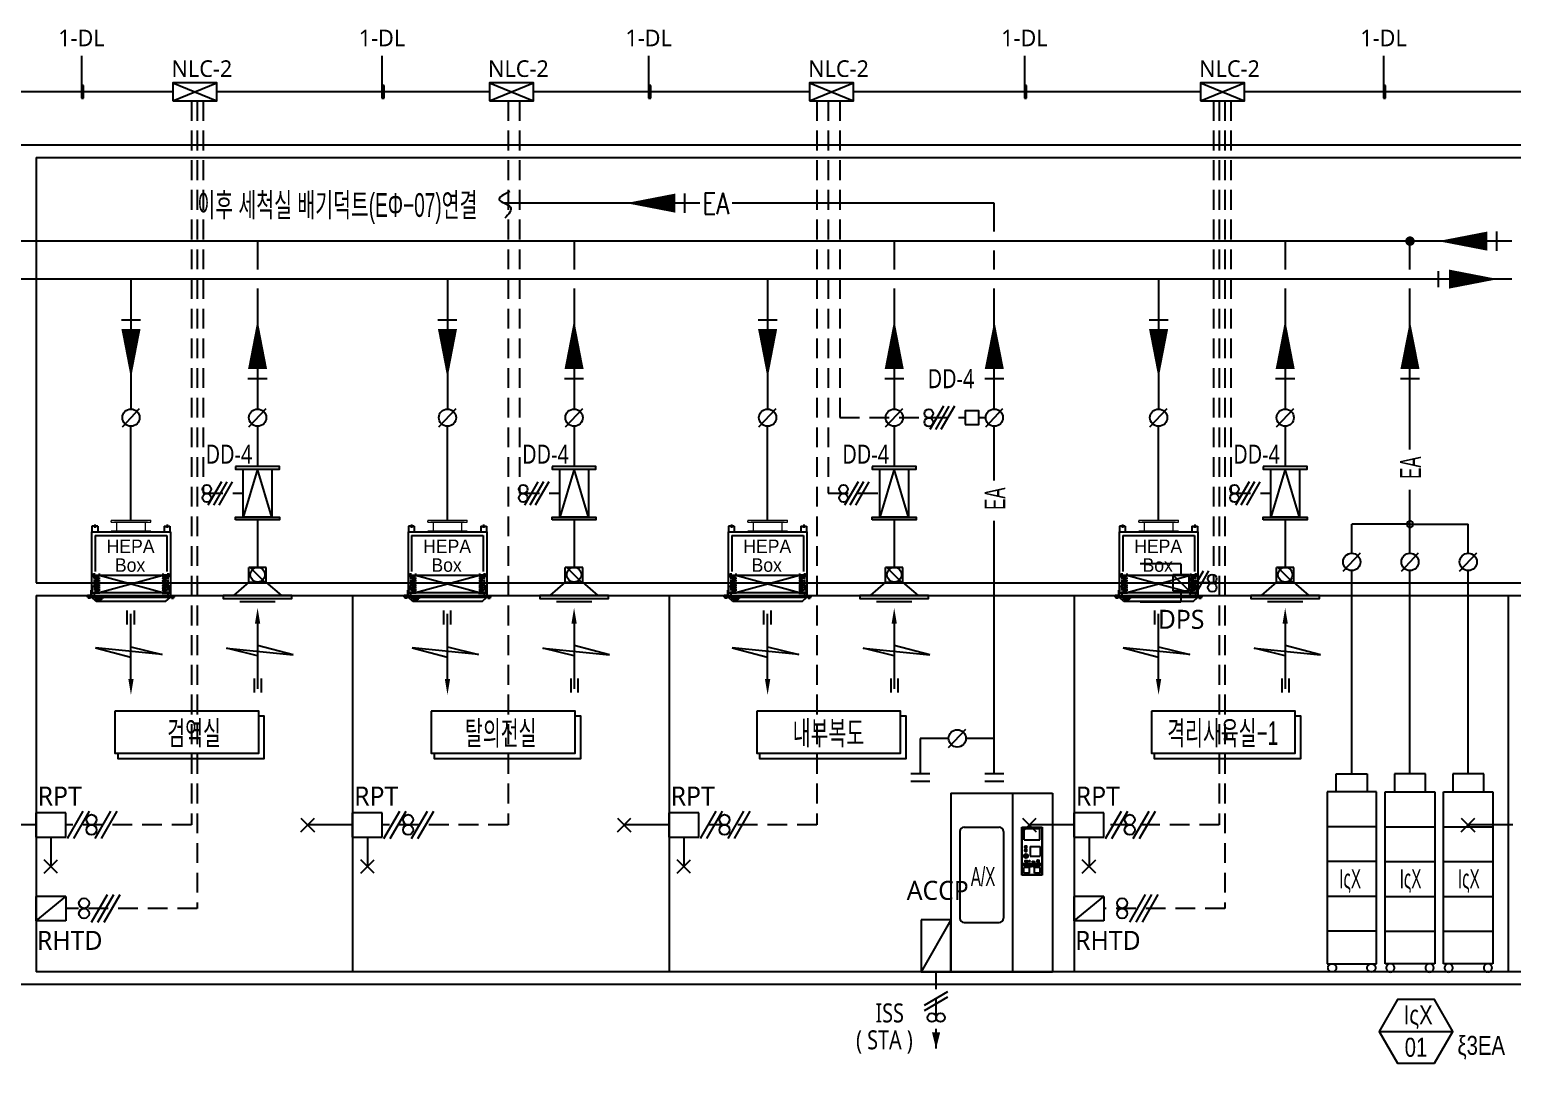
# Model space of a CAD drawing. Header units: millimetres. Extents: x -86 to 11742, y 5229 to 11464.
# Drawn here: x 8703.9 to 8891.3, y 5381.3 to 5511.9 of the extents above; entities that cross this region are included whole.
import ezdxf
from ezdxf.enums import TextEntityAlignment as Align

# ---------------------------------------------------------------- set-up
doc = ezdxf.new("R2010")
doc.units = ezdxf.units.MM
doc.header["$LTSCALE"] = 5
for name, pattern in [('$RECOVER_920808140118-19', [0]), ('CENTER', [2, 1.25, -0.25, 0.25, -0.25]), ('DASHED', [0.75, 0.5, -0.25]), ('HIDDEN', [0.375, 0.25, -0.125]), ('PHANTOM', [63.5, 31.75, -6.35, 6.35, -6.35, 6.35, -6.35])]:
    doc.linetypes.add(name, pattern=pattern)
doc.layers.get('0').update_dxf_attribs({"linetype": 'CONTINUOUS'})
for name, color, linetype in [('2', 2, 'CONTINUOUS'), ('7', 7, 'CONTINUOUS'), ('__CONNECTID__', 7, 'CONTINUOUS'), ('AUTO', 7, 'CONTINUOUS'), ('NARA', 8, 'CONTINUOUS'), ('장비배치', 2, 'CONTINUOUS')]:
    doc.layers.add(name, color=color, linetype=linetype)
doc.styles.add('GHS', font='ROMANS.shx', dxfattribs={"bigfont": 'GHS.shx'})
doc.styles.add('QQ', font='MALGUN.TTF.TTF')
doc.styles.add('SAMOO', font='Gulim.ttf')
doc.styles.get("Standard").update_dxf_attribs({"font": 'SYMBOL'})
doc.styles.add('TSTYLE8', font='txt', dxfattribs={"width": 0.95, "height": 5})
doc.styles.add('TSTYLE9', font='txt', dxfattribs={"width": 0.95, "height": 4})
pattern_1 = [(45, (-7996.556, -1174.573), (1e-15, 13.147562), [27.89019, -9.29673]), (135, (-7989.982, -1168), (1e-15, 13.147562), [27.89019, -9.29673])]

# ---------------------------------------------------------------- blocks, each defined once
blk = doc.blocks.new('ARW')
at = {"color": 1}
for p, q in [((-41, 663), (-41, 833)), ((0, 0), (0, 790)), ((44, 663), (44, 833)), ((0, 391), (-377, 298)), ((-377, 298), (429, 379)), ((429, 379), (0, 266))]:
    blk.add_line(p, q, dxfattribs=at)
blk.add_solid([(32, 2), (-32, 2), (0, -190)], dxfattribs=at)
blk = doc.blocks.new('A$C7EE361AC')
at = {"color": 5}
blk.add_line((12, 366), (253, 125), dxfattribs=at)
blk.add_circle((133, 246), 121, dxfattribs=at)
at = {"layer": '2'}
for p, q in [((-12, 125), (-12, 366)), ((277, 366), (-12, 366)), ((277, 125), (277, 366)), ((-12, 125), (-265, -99)), ((-12, 125), (277, 125)), ((530, -99), (277, 125)), ((424, -203), (-159, -203))]:
    blk.add_line(p, q, dxfattribs=at)
blk.add_lwpolyline([(697, -99), (-432, -99), (-432, -147), (697, -147)], close=True, dxfattribs=at)
blk = doc.blocks.new('HB-S1')
at = {"layer": '7', "ltscale": 5}
h = blk.add_hatch(dxfattribs=at)
h.set_pattern_fill('AR-HBONE', color=5, scale=0.091503, style=0)
h.set_pattern_definition(pattern_1)
h.paths.add_polyline_path([(-279, 25), (-252, 25), (-252, 163), (-279, 163)])
h = blk.add_hatch(dxfattribs=at)
h.set_pattern_fill('AR-HBONE', color=5, scale=0.091503, style=0)
h.set_pattern_definition(pattern_1)
h.paths.add_polyline_path([(279, 163), (252, 163), (252, 25), (279, 25)])
at = {"color": 2, "linetype": 'Continuous', "lineweight": 15}
for p, q in [((-156, 595), (156, 595)), ((-156, 595), (-156, 588)), ((-156, 581), (-156, 588)), ((156, 588), (156, 595)), ((156, 581), (156, 588)), ((-156, 581), (156, 581)), ((156, 510), (-156, 510)), ((-156, 510), (-156, 503)), ((156, 503), (-156, 503)), ((131, 581), (-131, 581)), ((-114, 581), (-114, 510)), ((0, 503), (156, 503)), ((114, 510), (114, 581)), ((156, 503), (156, 510))]:
    blk.add_line(p, q, dxfattribs=at)
at = {"color": 2, "ltscale": 5}
for p, q in [((-311, 503), (-311, 0)), ((-311, 503), (311, 503)), ((-311, 492), (-311, 0)), ((311, 503), (311, 0)), ((-311, 0), (-343, 0)), ((-343, -11), (-343, 0)), ((-311, 0), (311, 0)), ((311, 0), (343, 0)), ((343, -11), (343, 0)), ((-307, -11), (-343, -11)), ((-337, -11), (-337, -19)), ((-319, -19), (-337, -19)), ((-319, -11), (-319, -19)), ((-307, -11), (307, -11)), ((274, -46), (-274, -46)), ((307, -11), (343, -11)), ((319, -11), (319, -19)), ((319, -19), (337, -19)), ((337, -11), (337, -19))]:
    blk.add_line(p, q, dxfattribs=at)
at = {"ltscale": 5}
for p, q in [((-263, 549), (-308, 549)), ((-308, 549), (-308, 503)), ((-263, 549), (-263, 503)), ((263, 549), (308, 549)), ((263, 549), (263, 503)), ((308, 549), (308, 503))]:
    blk.add_line(p, q, dxfattribs=at)
at = {"color": 5, "linetype": '$RECOVER_920808140118-19', "ltscale": 5}
for p, q in [((-283, 475), (-283, 190)), ((-283, 475), (283, 475)), ((283, 475), (283, 190))]:
    blk.add_line(p, q, dxfattribs=at)
at = {"color": 5, "ltscale": 5}
for p, q in [((-306, 174), (-306, 163)), ((-306, 163), (-252, 163)), ((-298, 145), (-298, 163)), ((-284, 145), (-298, 145)), ((-284, 163), (-284, 145)), ((-252, 174), (-252, 163)), ((252, 174), (252, 163)), ((306, 163), (252, 163)), ((284, 163), (284, 145)), ((284, 145), (298, 145)), ((298, 145), (298, 163)), ((306, 174), (306, 163)), ((-306, 21), (-306, 74)), ((-306, 74), (-284, 74)), ((-246, 21), (-306, 21)), ((-284, 74), (-284, 102)), ((246, 21), (306, 21)), ((284, 74), (284, 102)), ((306, 74), (284, 74)), ((306, 21), (306, 74))]:
    blk.add_line(p, q, dxfattribs=at)
at = {"layer": '7', "color": 1, "linetype": 'CENTER', "ltscale": 5}
for p, q in [((-263, 546), (-308, 546)), ((-285, 563), (-285, 535)), ((263, 546), (308, 546)), ((285, 563), (285, 535)), ((-291, 177), (-291, 3)), ((291, 177), (291, 3)), ((-328, 5), (-328, -30)), ((328, 5), (328, -30))]:
    blk.add_line(p, q, dxfattribs=at)
at = {"layer": '7', "color": 5, "linetype": 'DASHED', "ltscale": 5}
for p, q in [((-279, 163), (-279, 25)), ((-252, 163), (-252, 25)), ((252, 163), (252, 25)), ((279, 163), (279, 25))]:
    blk.add_line(p, q, dxfattribs=at)
at = {"layer": '7', "color": 5, "linetype": 'Continuous', "ltscale": 0.3}
for p, q in [((-252, 163), (252, 163)), ((-252, 25), (252, 163)), ((-252, 163), (252, 25)), ((-279, 25), (279, 25))]:
    blk.add_line(p, q, dxfattribs=at)
at = {"layer": '7', "color": 1, "ltscale": 5}
blk.add_line((-316, 44), (-316, 3), dxfattribs=at)
at = {"layer": '7', "color": 2, "ltscale": 5}
for p, q in [((-274, -46), (-311, -11)), ((274, -46), (311, -11))]:
    blk.add_line(p, q, dxfattribs=at)
at = {"layer": '7', "color": 5, "linetype": 'CENTER'}
for centre in [(-283, -17), (-272, -17), (-272, -28), (-261, -17), (-261, -28), (-261, -39), (-249, -17), (-249, -28), (-249, -39), (-238, -17), (-238, -28), (-226, -17)]:
    blk.add_circle(centre, 4.77, dxfattribs=at)
at = {"layer": '7', "color": 1, "style": 'SAMOO'}
for s, p in [('HEPA', (-3, 390)), ('Box', (-7, 241))]:
    blk.add_text(s, height=106.2, dxfattribs=at).set_placement(p, align=Align.MIDDLE)
blk = doc.blocks.new('IVC')
at = {"layer": '장비배치', "color": 5, "linetype": 'HIDDEN', "ltscale": 100}
for p, q in [((2.57, 14.24), (-2.57, 14.24)), ((2.57, 10.62), (-2.57, 10.62)), ((2.57, 7), (-2.57, 7)), ((2.57, 3.38), (-2.57, 3.38))]:
    blk.add_line(p, q, dxfattribs=at)
at = {"layer": '장비배치', "color": 7, "linetype": 'HIDDEN', "ltscale": 200}
for points in [[(-1.62, 19.74), (1.62, 19.74), (1.62, 17.86), (-1.62, 17.86)], [(-2.57, 0), (2.57, 0), (2.57, 17.86), (-2.57, 17.86)]]:
    blk.add_lwpolyline(points, close=True, dxfattribs=at)
at = {"layer": '장비배치', "color": 5, "linetype": 'HIDDEN', "ltscale": 100}
for centre in [(-2.04, -0.43), (2.04, -0.43)]:
    blk.add_circle(centre, 0.43, dxfattribs=at)
blk = doc.blocks.new('AC-S')
at = {"layer": '장비배치', "linetype": 'Continuous'}
for p, q in [((-401, 1411), (401, 1411)), ((-401, 1411), (-401, 0)), ((85, 1411), (85, 0)), ((401, 1411), (401, 0)), ((-330, 1110), (-330, 425)), ((-296, 1144), (-20, 1144)), ((14, 1110), (14, 425)), ((-296, 391), (-20, 391)), ((-401, 0), (401, 0))]:
    blk.add_line(p, q, dxfattribs=at)
at = {"layer": '장비배치', "color": 5, "linetype": 'Continuous'}
for p, q in [((159, 1144), (320, 1144)), ((159, 765), (159, 1144)), ((160, 1143), (318, 1143)), ((160, 856), (160, 1143)), ((161, 1142), (318, 1142)), ((161, 857), (161, 1142)), ((177, 1133), (301, 1133)), ((177, 1044), (177, 1133)), ((301, 1044), (301, 1133)), ((318, 1143), (318, 856)), ((318, 1142), (318, 857)), ((320, 1144), (320, 765)), ((177, 1044), (301, 1044)), ((182, 982), (182, 992)), ((182, 955), (182, 965)), ((186, 995), (196, 995)), ((186, 978), (196, 978)), ((186, 968), (196, 968)), ((186, 951), (196, 951)), ((190, 985), (190, 989)), ((192, 985), (192, 989)), ((199, 982), (199, 992)), ((199, 955), (199, 965)), ((226, 991), (303, 991)), ((226, 991), (226, 914)), ((303, 991), (303, 914)), ((160, 856), (318, 856)), ((160, 766), (160, 842)), ((318, 842), (160, 842)), ((161, 857), (318, 857)), ((161, 767), (161, 841)), ((318, 841), (161, 841)), ((176, 781), (176, 826)), ((221, 826), (176, 826)), ((201, 873), (201, 873)), ((205, 878), (203, 873)), ((204, 878), (203, 873)), ((203, 873), (203, 873)), ((204, 879), (207, 879)), ((204, 878), (204, 879)), ((204, 878), (207, 878)), ((204, 878), (205, 878)), ((205, 872), (204, 873)), ((205, 878), (206, 878)), ((205, 872), (205, 878)), ((205, 872), (206, 872)), ((206, 878), (208, 873)), ((207, 878), (206, 878)), ((206, 872), (206, 878)), ((206, 872), (207, 873)), ((207, 878), (207, 879)), ((207, 876), (208, 873)), ((208, 873), (208, 873)), ((209, 873), (210, 873)), ((220, 878), (214, 874)), ((214, 873), (214, 873)), ((219, 876), (215, 873)), ((217, 874), (217, 874)), ((219, 875), (218, 875)), ((222, 873), (218, 873)), ((219, 876), (219, 876)), ((219, 876), (222, 875)), ((219, 876), (221, 875)), ((222, 875), (219, 875)), ((221, 875), (219, 875)), ((221, 873), (219, 873)), ((221, 878), (227, 875)), ((221, 781), (221, 826)), ((225, 837), (225, 830)), ((226, 914), (303, 914)), ((232, 837), (226, 837)), ((226, 836), (226, 832)), ((232, 830), (226, 830)), ((227, 875), (227, 873)), ((231, 836), (227, 836)), ((231, 831), (227, 831)), ((231, 836), (231, 832)), ((232, 837), (232, 830)), ((246, 873), (246, 872)), ((246, 867), (246, 866)), ((250, 870), (252, 870)), ((250, 869), (252, 869)), ((252, 873), (252, 872)), ((252, 870), (252, 869)), ((252, 867), (252, 866)), ((257, 869), (257, 868)), ((257, 868), (257, 868)), ((257, 868), (257, 866)), ((257, 866), (258, 866)), ((258, 870), (258, 866)), ((258, 870), (258, 870)), ((303, 826), (258, 826)), ((258, 781), (258, 826)), ((259, 869), (259, 869)), ((259, 866), (260, 868)), ((260, 868), (259, 866)), ((259, 866), (259, 866)), ((259, 866), (260, 866)), ((259, 866), (260, 866)), ((260, 866), (260, 866)), ((262, 869), (261, 869)), ((261, 867), (262, 867)), ((262, 868), (262, 868)), ((279, 869), (279, 880)), ((287, 878), (281, 874)), ((281, 873), (281, 873)), ((287, 876), (282, 873)), ((283, 883), (293, 883)), ((283, 866), (293, 866)), ((285, 873), (285, 873)), ((287, 874), (286, 874)), ((290, 873), (286, 873)), ((287, 876), (287, 876)), ((287, 876), (289, 874)), ((287, 875), (288, 875)), ((288, 875), (287, 875)), ((289, 874), (287, 874)), ((288, 872), (287, 872)), ((289, 878), (294, 875)), ((294, 875), (294, 873)), ((296, 869), (296, 880)), ((303, 781), (303, 826)), ((318, 842), (318, 766)), ((318, 841), (318, 767)), ((320, 765), (159, 765)), ((318, 766), (160, 766)), ((318, 767), (161, 767)), ((221, 781), (176, 781)), ((303, 781), (258, 781)), ((303, 781), (258, 781))]:
    blk.add_line(p, q, dxfattribs=at)
for points in [[(254, 868), (254, 868), (254, 867), (254, 867), (255, 867), (255, 867), (255, 867), (255, 867), (255, 866), (255, 866), (255, 866), (255, 866), (255, 866), (255, 866), (255, 866), (255, 866), (255, 866), (255, 866), (255, 866), (255, 866), (255, 866), (255, 866), (255, 866), (255, 866), (255, 866), (255, 866), (255, 866), (255, 866), (255, 866), (255, 866), (256, 866), (256, 866), (256, 866), (256, 866), (256, 866), (256, 867), (256, 867), (256, 867), (256, 867), (256, 867), (256, 867), (256, 868), (256, 868), (256, 868), (256, 868), (256, 869), (256, 869), (256, 869), (256, 869), (256, 869), (256, 869), (256, 869), (256, 869), (256, 869), (255, 869), (255, 869), (255, 870), (255, 870), (255, 870), (255, 870), (255, 870), (255, 870), (255, 870), (255, 870), (255, 870), (255, 870), (255, 870), (255, 870), (255, 870), (255, 869), (255, 869), (255, 869), (255, 869), (255, 869), (255, 869), (255, 869), (255, 869), (255, 869), (255, 869), (254, 869), (254, 868), (254, 868), (254, 868), (254, 868)], [(255, 868), (255, 868), (255, 867), (255, 867), (255, 867), (255, 867), (255, 867), (255, 867), (255, 867), (255, 867), (255, 867), (255, 867), (255, 866), (255, 866), (255, 866), (255, 866), (255, 866), (255, 866), (255, 866), (255, 866), (255, 866), (255, 866), (255, 866), (255, 866), (255, 866), (255, 866), (255, 866), (255, 866), (255, 866), (255, 867), (255, 867), (255, 867), (256, 867), (256, 867), (256, 867), (256, 867), (256, 867), (256, 867), (256, 867), (256, 868), (256, 868), (256, 868), (256, 868), (256, 868), (256, 869), (256, 869), (256, 869), (256, 869), (256, 869), (255, 869), (255, 869), (255, 869), (255, 869), (255, 869), (255, 869), (255, 869), (255, 869), (255, 869), (255, 869), (255, 869), (255, 869), (255, 869), (255, 869), (255, 869), (255, 869), (255, 869), (255, 869), (255, 869), (255, 869), (255, 869), (255, 869), (255, 869), (255, 869), (255, 869), (255, 869), (255, 869), (255, 869), (255, 868), (255, 868), (255, 868), (255, 868)]]:
    blk.add_lwpolyline(points, dxfattribs=at)
for centre, radius in [((191, 987), 5.44), ((191, 987), 4.23), ((191, 916), 16.8), ((191, 916), 10.8), ((191, 916), 7.73), ((191, 875), 6.05), ((227, 835), 0.168), ((227, 835), 0.168), ((227, 834), 0.168), ((227, 833), 0.168), ((227, 832), 0.168), ((227, 832), 0.168), ((227, 835), 0.168), ((227, 835), 0.168), ((227, 835), 0.168), ((228, 835), 0.168), ((227, 833), 0.168), ((228, 833), 0.168), ((227, 834), 0.168), ((227, 834), 0.168), ((228, 834), 0.168), ((227, 833), 0.168), ((228, 833), 0.168), ((227, 833), 0.168), ((227, 832), 0.168), ((227, 832), 0.168), ((228, 832), 0.168), ((227, 832), 0.168), ((228, 835), 0.168), ((229, 835), 0.168), ((228, 835), 0.168), ((229, 835), 0.168), ((228, 835), 0.168), ((228, 833), 0.168), ((228, 834), 0.168), ((229, 834), 0.168), ((228, 834), 0.168), ((228, 833), 0.168), ((228, 833), 0.168), ((229, 833), 0.168), ((228, 832), 0.168), ((229, 832), 0.168), ((228, 832), 0.168), ((228, 832), 0.168), ((229, 832), 0.168), ((229, 835), 0.168), ((229, 835), 0.168), ((229, 835), 0.168), ((230, 835), 0.168), ((229, 833), 0.168), ((230, 833), 0.168), ((229, 834), 0.168), ((229, 834), 0.168), ((230, 834), 0.168), ((229, 833), 0.168), ((230, 833), 0.168), ((229, 833), 0.168), ((229, 832), 0.168), ((229, 832), 0.168), ((230, 832), 0.168), ((229, 832), 0.168), ((230, 835), 0.168), ((231, 835), 0.168), ((230, 835), 0.168), ((231, 835), 0.168), ((230, 835), 0.168), ((230, 833), 0.168), ((230, 834), 0.168), ((231, 834), 0.168), ((230, 834), 0.168), ((230, 833), 0.168), ((230, 833), 0.168), ((231, 833), 0.168), ((230, 832), 0.168), ((231, 832), 0.168), ((230, 832), 0.168), ((230, 832), 0.168), ((231, 832), 0.168), ((250, 834), 3.32), ((247, 835), 0.168), ((247, 834), 0.168), ((247, 833), 0.168), ((248, 836), 0.168), ((248, 834), 0.168), ((248, 835), 0.168), ((248, 835), 0.168), ((248, 834), 0.168), ((248, 834), 0.168), ((248, 833), 0.168), ((248, 833), 0.168), ((250, 836), 0.168), ((250, 836), 0.168), ((249, 836), 0.168), ((249, 834), 0.168), ((250, 835), 0.168), ((249, 835), 0.168), ((249, 834), 0.168), ((250, 834), 0.168), ((249, 833), 0.168), ((250, 833), 0.168), ((250, 836), 0.168), ((250, 834), 0.168), ((250, 835), 0.168), ((250, 834), 0.168), ((250, 833), 0.168), ((251, 836), 0.168), ((251, 836), 0.168), ((252, 836), 0.168), ((252, 834), 0.168), ((251, 835), 0.168), ((252, 835), 0.168), ((252, 834), 0.168), ((251, 834), 0.168), ((252, 833), 0.168), ((251, 833), 0.168), ((252, 836), 0.168), ((252, 835), 0.168), ((252, 834), 0.168), ((252, 833), 0.168), ((253, 834), 0.168), ((253, 833), 0.168)]:
    blk.add_circle(centre, radius, dxfattribs=at)
at = {"layer": '장비배치', "linetype": 'Continuous'}
for centre, start, end in [((-296, 1110), 90, 180), ((-20, 1110), 0, 90), ((-296, 425), 180, 270), ((-20, 425), 270, 0)]:
    blk.add_arc(centre, 33.6, start, end, dxfattribs=at)
at = {"layer": '장비배치', "color": 5, "linetype": 'Continuous'}
for centre, radius, start, end in [((186, 992), 3.36, 90, 179.9999), ((186, 982), 3.36, 179.9999, 269.9999), ((186, 965), 3.36, 90, 179.9999), ((186, 955), 3.36, 179.9999, 269.9999), ((191, 989), 0.806, 90, 179.9999), ((191, 985), 0.806, 179.9999, 269.9999), ((191, 989), 0.806, 360, 90), ((191, 985), 0.806, 269.9999, 360), ((196, 992), 3.36, 359.9999, 90), ((196, 982), 3.36, 269.9999, 359.9999), ((196, 965), 3.36, 359.9999, 90), ((196, 955), 3.36, 269.9999, 359.9999), ((203, 874), 1.73, 191.1569, 317.4524), ((203, 874), 2.47, 193.4222, 311.5932), ((208, 874), 2.47, 228.4066, 346.5777), ((208, 874), 1.73, 222.5475, 348.843), ((214, 874), 0.806, 122.7352, 212.7351), ((214, 874), 0.806, 212.7351, 302.7352), ((218, 874), 0.806, 89.9999, 179.9999), ((218, 874), 0.806, 179.9999, 269.9999), ((227, 874), 7.58, 166.0694, 172.667), ((227, 874), 7.58, 189.4836, 193.6855), ((220, 873), 0.84, 201.6231, 2.7222), ((221, 877), 1.34, 59.7435, 122.7352), ((227, 874), 5.82, 192.4058, 194.3836), ((224, 876), 3.88, 235.7945, 304.2054), ((226, 837), 0.336, 90, 180), ((226, 830), 0.336, 180, 270), ((227, 836), 0.336, 90, 180), ((227, 832), 0.336, 180, 270), ((231, 836), 0.336, 360, 90), ((231, 832), 0.336, 270, 360), ((232, 837), 0.336, 360, 90), ((232, 830), 0.336, 270, 360), ((246, 870), 3.43, 90, 269.9999), ((246, 870), 2.4, 90, 269.9999), ((247, 833), 0.634, 294.0667, 360), ((248, 833), 0.634, 180, 360), ((249, 833), 0.634, 180, 360), ((252, 870), 3.43, 90, 269.9999), ((252, 870), 2.4, 90, 167.6263), ((252, 870), 2.4, 192.3736, 269.9999), ((250, 833), 0.634, 180, 360), ((252, 833), 0.634, 180, 360), ((253, 833), 0.634, 180, 268.9341), ((256, 870), 0.714, 179.9999, 181.9347), ((257, 870), 0.857, 269.9999, 359.9999), ((260, 869), 0.857, 327.2208, 179.9999), ((260, 869), 0.571, 327.2209, 179.9999), ((259, 866), 0.143, 0, 147.2209), ((262, 869), 0.941, 304.7719, 179.9999), ((262, 867), 0.941, 179.9999, 55.228), ((262, 869), 0.605, 269.9999, 179.9999), ((262, 867), 0.605, 179.9999, 90), ((283, 880), 3.36, 90, 179.9999), ((283, 869), 3.36, 179.9999, 269.9999), ((282, 873), 0.806, 122.7352, 212.7351), ((282, 873), 0.806, 212.7351, 302.7352), ((286, 873), 0.806, 89.9999, 179.9999), ((286, 873), 0.806, 179.9999, 269.9999), ((288, 877), 1.34, 59.7435, 122.7352), ((294, 874), 7.58, 166.0694, 172.667), ((294, 874), 7.58, 189.4836, 193.6855), ((287, 872), 0.84, 201.6231, 2.7222), ((294, 874), 5.82, 192.4058, 194.3836), ((292, 876), 3.88, 235.7945, 304.2054), ((293, 880), 3.36, 359.9999, 90), ((293, 869), 3.36, 269.9999, 359.9999)]:
    blk.add_arc(centre, radius, start, end, dxfattribs=at)
at = {"layer": '장비배치', "color": 5, "linetype": 'Continuous', "width": 0.95}
for s, height, style, p in [('ON/OFF', 3.36, 'TSTYLE8', (182, 973)), ('CYCLE', 2.69, 'TSTYLE9', (184, 961)), ('STOP', 3.36, 'TSTYLE8', (184, 956))]:
    blk.add_text(s, height=height, rotation=360, dxfattribs=dict(at, style=style)).set_placement(p)

msp = doc.modelspace()

# ---------------------------------------------------------------- linework, layer by layer
at = {"layer": 'AUTO', "color": 2}
for p, q in [((8710.49, 5508.53), (8710.49, 5503.21)), ((8748.47, 5508.53), (8748.47, 5503.21)), ((8782.17, 5508.53), (8782.17, 5503.21)), ((8829.66, 5508.53), (8829.66, 5503.21)), ((8875.05, 5508.53), (8875.05, 5503.21)), ((8722.06, 5504), (8694.61, 5504)), ((8710.75, 5504.78), (8710.49, 5504.78)), ((8710.75, 5503.21), (8710.75, 5504.78)), ((8762.06, 5504), (8727.61, 5504)), ((8748.74, 5504.78), (8748.47, 5504.78)), ((8748.74, 5503.21), (8748.74, 5504.78)), ((8802.52, 5504), (8767.61, 5504)), ((8782.43, 5504.78), (8782.17, 5504.78)), ((8782.43, 5503.21), (8782.43, 5504.78)), ((8851.93, 5504), (8808.07, 5504)), ((8829.92, 5504.78), (8829.66, 5504.78)), ((8829.92, 5503.21), (8829.92, 5504.78)), ((8908.71, 5504), (8857.48, 5504)), ((8875.31, 5504.78), (8875.05, 5504.78)), ((8875.31, 5503.21), (8875.31, 5504.78)), ((8710.49, 5503.21), (8710.75, 5503.21)), ((8748.47, 5503.21), (8748.74, 5503.21)), ((8782.17, 5503.21), (8782.43, 5503.21)), ((8829.66, 5503.21), (8829.92, 5503.21)), ((8875.05, 5503.21), (8875.31, 5503.21)), ((8704.75, 5399.27), (8708.51, 5402.36)), ((8835.95, 5399.27), (8839.71, 5402.36)), ((8820.38, 5399.4), (8816.62, 5392.81))]:
    msp.add_line(p, q, dxfattribs=at)
at = {"layer": 'AUTO'}
for p, q in [((8722.06, 5505.14), (8727.61, 5502.85)), ((8722.06, 5502.85), (8727.61, 5505.14)), ((8722.06, 5505.14), (8727.61, 5502.85)), ((8722.06, 5502.85), (8727.61, 5505.14)), ((8762.06, 5505.14), (8767.61, 5502.85)), ((8762.06, 5502.85), (8767.61, 5505.14)), ((8762.06, 5505.14), (8767.61, 5502.85)), ((8762.06, 5502.85), (8767.61, 5505.14)), ((8802.52, 5505.14), (8808.07, 5502.85)), ((8802.52, 5502.85), (8808.07, 5505.14)), ((8802.52, 5505.14), (8808.07, 5502.85)), ((8802.52, 5502.85), (8808.07, 5505.14)), ((8851.93, 5505.14), (8857.48, 5502.85)), ((8851.93, 5502.85), (8857.48, 5505.14)), ((8851.93, 5505.14), (8857.48, 5502.85)), ((8851.93, 5502.85), (8857.48, 5505.14)), ((8819.43, 5464.3), (8817.72, 5461.33)), ((8820.12, 5464.3), (8818.41, 5461.33)), ((8820.81, 5464.3), (8819.09, 5461.33)), ((8728.19, 5454.75), (8726.47, 5451.78)), ((8728.87, 5454.75), (8727.16, 5451.78)), ((8729.56, 5454.75), (8727.84, 5451.78)), ((8768.19, 5454.75), (8766.47, 5451.78)), ((8768.87, 5454.75), (8767.16, 5451.78)), ((8769.56, 5454.75), (8767.84, 5451.78)), ((8808.65, 5454.75), (8806.94, 5451.78)), ((8809.34, 5454.75), (8807.62, 5451.78)), ((8810.02, 5454.75), (8808.31, 5451.78)), ((8858.06, 5454.75), (8856.34, 5451.78)), ((8858.74, 5454.75), (8857.03, 5451.78)), ((8859.43, 5454.75), (8857.72, 5451.78)), ((8849.44, 5444.36), (8844.3, 5444.36)), ((8849.44, 5444.36), (8849.44, 5442.99)), ((8850.59, 5440.51), (8852.31, 5443.48)), ((8851.28, 5440.51), (8852.99, 5443.48)), ((8849.44, 5440.94), (8849.44, 5439.56)), ((8844.3, 5439.56), (8849.44, 5439.56)), ((8708.72, 5409.68), (8710.72, 5413.14)), ((8709.52, 5409.68), (8711.52, 5413.14)), ((8712.21, 5409.68), (8714.21, 5413.14)), ((8713.01, 5409.68), (8715.01, 5413.14)), ((8738.23, 5412.22), (8739.93, 5410.53)), ((8738.23, 5410.53), (8739.93, 5412.22)), ((8748.72, 5409.68), (8750.72, 5413.14)), ((8749.52, 5409.68), (8751.52, 5413.14)), ((8752.21, 5409.68), (8754.21, 5413.14)), ((8753.01, 5409.68), (8755.01, 5413.14)), ((8778.23, 5412.22), (8779.93, 5410.53)), ((8778.23, 5410.53), (8779.93, 5412.22)), ((8788.72, 5409.68), (8790.72, 5413.14)), ((8789.52, 5409.68), (8791.52, 5413.14)), ((8792.21, 5409.68), (8794.21, 5413.14)), ((8793.01, 5409.68), (8795.01, 5413.14)), ((8829.43, 5412.22), (8831.13, 5410.53)), ((8829.43, 5410.53), (8831.13, 5412.22)), ((8839.92, 5409.68), (8841.92, 5413.14)), ((8840.72, 5409.68), (8842.72, 5413.14)), ((8843.41, 5409.68), (8845.41, 5413.14)), ((8844.21, 5409.68), (8846.21, 5413.14)), ((8884.88, 5412.22), (8886.57, 5410.53)), ((8884.88, 5410.53), (8886.57, 5412.22)), ((8704.75, 5411.38), (8699.08, 5411.38)), ((8706.63, 5409.83), (8706.63, 5406.14)), ((8744.75, 5411.38), (8739.08, 5411.38)), ((8746.63, 5409.83), (8746.63, 5406.14)), ((8784.75, 5411.38), (8779.08, 5411.38)), ((8786.63, 5409.83), (8786.63, 5406.14)), ((8835.95, 5411.38), (8830.28, 5411.38)), ((8837.83, 5409.83), (8837.83, 5406.14)), ((8891.39, 5411.38), (8885.73, 5411.38)), ((8705.78, 5405.29), (8707.47, 5406.99)), ((8707.47, 5405.29), (8705.78, 5406.99)), ((8745.78, 5405.29), (8747.47, 5406.99)), ((8747.47, 5405.29), (8745.78, 5406.99)), ((8785.78, 5405.29), (8787.47, 5406.99)), ((8787.47, 5405.29), (8785.78, 5406.99)), ((8836.98, 5405.29), (8838.67, 5406.99)), ((8838.67, 5405.29), (8836.98, 5406.99)), ((8711.77, 5399.12), (8713.77, 5402.58)), ((8712.57, 5399.12), (8714.57, 5402.58)), ((8713.37, 5399.12), (8715.37, 5402.58)), ((8842.97, 5399.12), (8844.97, 5402.58)), ((8843.77, 5399.12), (8845.77, 5402.58)), ((8844.57, 5399.12), (8846.57, 5402.58)), ((8819.96, 5390.3), (8816.99, 5388.59)), ((8819.96, 5389.62), (8816.99, 5387.9))]:
    msp.add_line(p, q, dxfattribs=at)
at = {"layer": 'AUTO', "color": 4, "linetype": 'DASHED'}
for p, q in [((8724.41, 5502.85), (8724.41, 5411.38)), ((8725.13, 5502.85), (8725.13, 5400.82)), ((8725.86, 5502.85), (8725.86, 5453.29)), ((8764.41, 5502.85), (8764.41, 5411.38)), ((8765.86, 5502.85), (8765.86, 5453.29)), ((8803.43, 5502.85), (8803.43, 5411.38)), ((8804.87, 5502.85), (8804.87, 5453.29)), ((8806.32, 5502.85), (8806.32, 5462.84)), ((8853.56, 5502.85), (8853.56, 5441.96)), ((8854.28, 5502.85), (8854.28, 5411.38)), ((8855.01, 5502.85), (8855.01, 5400.82)), ((8855.73, 5502.85), (8855.73, 5453.29)), ((8806.32, 5462.84), (8822.18, 5462.84)), ((8725.86, 5453.29), (8730.94, 5453.29)), ((8765.86, 5453.29), (8770.94, 5453.29)), ((8804.87, 5453.29), (8811.4, 5453.29)), ((8855.73, 5453.29), (8860.81, 5453.29)), ((8853.56, 5441.96), (8850.47, 5441.96)), ((8724.41, 5411.38), (8708.51, 5411.38)), ((8764.41, 5411.38), (8748.51, 5411.38)), ((8803.43, 5411.38), (8788.51, 5411.38)), ((8854.28, 5411.38), (8839.71, 5411.38)), ((8725.13, 5400.82), (8708.51, 5400.82)), ((8855.01, 5400.82), (8839.71, 5400.82)), ((8818.5, 5383.13), (8818.5, 5392.81))]:
    msp.add_line(p, q, dxfattribs=at)
at = {"layer": 'AUTO', "color": 3}
for p, q in [((8848.41, 5442.99), (8850.47, 5440.94)), ((8848.41, 5442.99), (8848.41, 5440.94)), ((8850.47, 5442.99), (8848.41, 5442.99)), ((8850.47, 5440.94), (8850.47, 5442.99)), ((8848.41, 5440.94), (8850.47, 5440.94)), ((8708.51, 5412.92), (8704.75, 5412.92)), ((8704.75, 5409.83), (8704.75, 5412.92)), ((8708.51, 5409.83), (8708.51, 5412.92)), ((8748.51, 5412.92), (8744.75, 5412.92)), ((8744.75, 5409.83), (8744.75, 5412.92)), ((8748.51, 5409.83), (8748.51, 5412.92)), ((8788.51, 5412.92), (8784.75, 5412.92)), ((8784.75, 5409.83), (8784.75, 5412.92)), ((8788.51, 5409.83), (8788.51, 5412.92)), ((8839.71, 5412.92), (8835.95, 5412.92)), ((8835.95, 5409.83), (8835.95, 5412.92)), ((8839.71, 5409.83), (8839.71, 5412.92)), ((8704.75, 5409.83), (8708.51, 5409.83)), ((8744.75, 5409.83), (8748.51, 5409.83)), ((8784.75, 5409.83), (8788.51, 5409.83)), ((8835.95, 5409.83), (8839.71, 5409.83)), ((8704.75, 5399.27), (8704.75, 5402.36)), ((8708.51, 5402.36), (8704.75, 5402.36)), ((8708.51, 5402.36), (8708.51, 5399.27)), ((8835.95, 5399.27), (8835.95, 5402.36)), ((8839.71, 5402.36), (8835.95, 5402.36)), ((8839.71, 5402.36), (8839.71, 5399.27)), ((8708.51, 5399.27), (8704.75, 5399.27)), ((8820.38, 5399.4), (8816.62, 5399.4)), ((8816.62, 5399.4), (8816.62, 5392.81)), ((8820.38, 5392.81), (8820.38, 5399.4)), ((8839.71, 5399.27), (8835.95, 5399.27)), ((8816.62, 5392.81), (8820.38, 5392.81))]:
    msp.add_line(p, q, dxfattribs=at)
at = {"layer": 'AUTO'}
for points in [[(8722.06, 5502.85), (8727.61, 5502.85), (8727.61, 5505.14), (8722.06, 5505.14)], [(8722.06, 5502.85), (8727.61, 5502.85), (8727.61, 5505.14), (8722.06, 5505.14)], [(8762.06, 5502.85), (8767.61, 5502.85), (8767.61, 5505.14), (8762.06, 5505.14)], [(8762.06, 5502.85), (8767.61, 5502.85), (8767.61, 5505.14), (8762.06, 5505.14)], [(8802.52, 5502.85), (8808.07, 5502.85), (8808.07, 5505.14), (8802.52, 5505.14)], [(8802.52, 5502.85), (8808.07, 5502.85), (8808.07, 5505.14), (8802.52, 5505.14)], [(8851.93, 5502.85), (8857.48, 5502.85), (8857.48, 5505.14), (8851.93, 5505.14)], [(8851.93, 5502.85), (8857.48, 5502.85), (8857.48, 5505.14), (8851.93, 5505.14)]]:
    msp.add_lwpolyline(points, close=True, dxfattribs=at)
msp.add_lwpolyline([(8818.5, 5383.13, 0, 1.03, 0), (8818.5, 5385.18, 1.03, 1.03, 0)], format="xyseb", dxfattribs=at)
for centre, radius in [((8817.57, 5463.36), 0.549), ((8817.57, 5462.26), 0.549), ((8726.33, 5453.81), 0.549), ((8726.33, 5452.72), 0.549), ((8766.33, 5453.81), 0.549), ((8766.33, 5452.72), 0.549), ((8806.79, 5453.81), 0.549), ((8806.79, 5452.72), 0.549), ((8856.2, 5453.81), 0.549), ((8856.2, 5452.72), 0.549), ((8853.41, 5442.49), 0.549), ((8853.41, 5441.39), 0.549), ((8711.77, 5412.05), 0.64), ((8751.77, 5412.05), 0.64), ((8791.77, 5412.05), 0.64), ((8842.97, 5412.05), 0.64), ((8711.77, 5410.77), 0.64), ((8751.77, 5410.77), 0.64), ((8791.77, 5410.77), 0.64), ((8842.97, 5410.77), 0.64), ((8710.82, 5401.49), 0.64), ((8710.82, 5400.21), 0.64), ((8842.02, 5401.49), 0.64), ((8842.02, 5400.21), 0.64), ((8817.98, 5387.04), 0.549), ((8819.07, 5387.04), 0.549)]:
    msp.add_circle(centre, radius, dxfattribs=at)
at = {"layer": 'NARA', "color": 8}
for p, q in [((8528, 5497.29), (9009.21, 5497.29)), ((8704.75, 5495.69), (8704.75, 5441.95)), ((8704.75, 5495.69), (9007.61, 5495.69)), ((8786.72, 5491.15), (8786.72, 5488.73)), ((8891.26, 5485.14), (8665.89, 5485.14)), ((8732.75, 5485.14), (8732.75, 5481.54)), ((8772.75, 5485.14), (8772.75, 5481.54)), ((8813.21, 5485.14), (8813.21, 5481.54)), ((8862.62, 5485.14), (8862.62, 5481.54)), ((8889.33, 5486.35), (8889.33, 5483.93)), ((8882.01, 5479.33), (8882.01, 5481.35)), ((8891.26, 5480.34), (8697.87, 5480.34)), ((8716.75, 5480.34), (8716.75, 5463.93)), ((8732.75, 5479.14), (8732.75, 5463.93)), ((8756.75, 5480.34), (8756.75, 5463.93)), ((8772.75, 5479.14), (8772.75, 5463.93)), ((8797.21, 5480.34), (8797.21, 5463.93)), ((8813.21, 5479.14), (8813.21, 5463.93)), ((8846.62, 5480.34), (8846.62, 5463.93)), ((8862.62, 5479.14), (8862.62, 5463.93)), ((8715.54, 5475.2), (8717.95, 5475.2)), ((8755.54, 5475.2), (8757.95, 5475.2)), ((8796.01, 5475.2), (8798.42, 5475.2)), ((8845.41, 5475.2), (8847.82, 5475.2)), ((8731.54, 5467.8), (8733.95, 5467.8)), ((8771.54, 5467.8), (8773.95, 5467.8)), ((8812.01, 5467.8), (8814.42, 5467.8)), ((8824.66, 5467.8), (8827.07, 5467.8)), ((8861.41, 5467.8), (8863.82, 5467.8)), ((8877.19, 5467.8), (8879.6, 5467.8)), ((8823.91, 5462.84), (8824.78, 5462.84)), ((8716.75, 5449.86), (8716.75, 5461.75)), ((8732.75, 5461.75), (8732.75, 5456.67)), ((8732.75, 5461.75), (8732.75, 5456.67)), ((8756.75, 5449.86), (8756.75, 5461.75)), ((8772.75, 5461.75), (8772.75, 5456.67)), ((8772.75, 5461.75), (8772.75, 5456.67)), ((8797.21, 5449.86), (8797.21, 5461.75)), ((8813.21, 5461.75), (8813.21, 5456.67)), ((8813.21, 5461.75), (8813.21, 5456.67)), ((8846.62, 5449.86), (8846.62, 5461.75)), ((8862.62, 5461.75), (8862.62, 5456.67)), ((8862.62, 5461.75), (8862.62, 5456.67)), ((8732.75, 5456.31), (8730.94, 5450.28)), ((8734.56, 5450.28), (8732.75, 5456.31)), ((8772.75, 5456.31), (8770.94, 5450.28)), ((8774.56, 5450.28), (8772.75, 5456.31)), ((8813.21, 5456.31), (8811.4, 5450.28)), ((8815.02, 5450.28), (8813.21, 5456.31)), ((8862.62, 5456.31), (8860.81, 5450.28)), ((8864.43, 5450.28), (8862.62, 5456.31)), ((8732.75, 5449.91), (8732.75, 5443.93)), ((8732.75, 5449.91), (8732.75, 5443.93)), ((8772.75, 5449.91), (8772.75, 5443.93)), ((8772.75, 5449.91), (8772.75, 5443.93)), ((8813.21, 5449.91), (8813.21, 5443.93)), ((8813.21, 5449.91), (8813.21, 5443.93)), ((8862.62, 5449.91), (8862.62, 5443.93)), ((8862.62, 5449.91), (8862.62, 5443.93)), ((8704.75, 5441.95), (9007.61, 5441.95)), ((8704.75, 5440.35), (9007.61, 5440.35)), ((8704.75, 5440.35), (8704.75, 5392.81)), ((8744.75, 5440.35), (8744.75, 5392.81)), ((8784.75, 5440.35), (8784.75, 5392.81)), ((8835.95, 5440.35), (8835.95, 5392.81)), ((8890.8, 5440.35), (8890.8, 5392.81)), ((8890.8, 5440.35), (8890.8, 5392.81)), ((9009.21, 5391.21), (8528, 5391.21)), ((9007.61, 5392.81), (8704.75, 5392.81)), ((8874.49, 5385.31), (8883.82, 5385.31))]:
    msp.add_line(p, q, dxfattribs=at)
at = {"layer": 'NARA', "color": 8, "linetype": 'PHANTOM', "ltscale": 15}
for p, q in [((8788.64, 5489.94), (8763.92, 5489.94)), ((8825.86, 5489.94), (8792.73, 5489.94)), ((8825.86, 5486.34), (8825.86, 5489.94)), ((8878.39, 5458.82), (8878.39, 5479.14)), ((8825.86, 5417.88), (8825.86, 5449.79)), ((8871.03, 5417.84), (8871.03, 5443.52)), ((8878.39, 5417.84), (8878.39, 5443.52)), ((8885.76, 5417.84), (8885.76, 5443.52))]:
    msp.add_line(p, q, dxfattribs=at)
at = {"layer": 'NARA', "color": 8, "linetype": 'PHANTOM', "ltscale": 0.1}
for p, q in [((8878.39, 5481.54), (8878.39, 5485.14)), ((8824.66, 5417.88), (8827.06, 5417.88)), ((8824.66, 5416.92), (8827.06, 5416.92))]:
    msp.add_line(p, q, dxfattribs=at)
at = {"layer": 'NARA', "color": 8, "linetype": 'PHANTOM', "ltscale": 10}
for p, q in [((8825.86, 5481.54), (8825.86, 5483.94)), ((8825.86, 5463.93), (8825.86, 5479.14)), ((8825.86, 5454.89), (8825.86, 5461.75))]:
    msp.add_line(p, q, dxfattribs=at)
at = {"layer": 'NARA', "color": 8, "linetype": 'Continuous'}
for p, q in [((8715.66, 5461.67), (8717.84, 5464.01)), ((8731.66, 5461.67), (8733.84, 5464.01)), ((8755.66, 5461.67), (8757.84, 5464.01)), ((8771.66, 5461.67), (8773.84, 5464.01)), ((8796.12, 5461.67), (8798.3, 5464.01)), ((8812.12, 5461.67), (8814.3, 5464.01)), ((8824.78, 5461.67), (8826.95, 5464.01)), ((8845.53, 5461.67), (8847.71, 5464.01)), ((8861.53, 5461.67), (8863.71, 5464.01)), ((8869.94, 5443.44), (8872.12, 5445.78)), ((8877.3, 5443.44), (8879.48, 5445.78)), ((8884.67, 5443.44), (8886.85, 5445.78)), ((8820.09, 5421.15), (8822.27, 5423.49))]:
    msp.add_line(p, q, dxfattribs=at)
at = {"layer": 'NARA', "color": 8, "linetype": 'PHANTOM', "ltscale": 7}
for p, q in [((8878.39, 5445.7), (8878.39, 5453.72)), ((8871.03, 5445.7), (8871.03, 5449.38)), ((8878.39, 5449.38), (8871.03, 5449.38)), ((8878.39, 5449.38), (8885.76, 5449.38)), ((8885.76, 5445.7), (8885.76, 5449.38))]:
    msp.add_line(p, q, dxfattribs=at)
at = {"layer": 'NARA', "color": 8, "linetype": 'Continuous', "lineweight": -3}
for p, q in [((8820.09, 5422.32), (8816.5, 5422.32)), ((8816.5, 5422.32), (8816.5, 5417.88)), ((8825.86, 5422.32), (8822.27, 5422.32)), ((8815.3, 5417.88), (8817.7, 5417.88)), ((8815.3, 5416.92), (8817.7, 5416.92))]:
    msp.add_line(p, q, dxfattribs=at)
at = {"layer": 'NARA', "color": 8}
for points in [[(8779.31, 5489.94, 0, 2.41, 0), (8785.54, 5489.94, 2.41, 2.41, 0)], [(8881.93, 5485.14, 0, 2.41, 0), (8888.16, 5485.14, 2.41, 2.41, 0)], [(8889.53, 5480.34, 0, 2.41, 0), (8883.31, 5480.34, 2.41, 2.41, 0)], [(8732.75, 5475.2, 0, 2.41, 0), (8732.75, 5468.98, 2.41, 2.41, 0)], [(8772.75, 5475.2, 0, 2.41, 0), (8772.75, 5468.98, 2.41, 2.41, 0)], [(8813.21, 5475.2, 0, 2.41, 0), (8813.21, 5468.98, 2.41, 2.41, 0)], [(8825.86, 5475.07, 0, 2.41, 0), (8825.86, 5468.98, 2.41, 2.41, 0)], [(8862.62, 5475.2, 0, 2.41, 0), (8862.62, 5468.98, 2.41, 2.41, 0)], [(8878.39, 5475.07, 0, 2.41, 0), (8878.39, 5468.98, 2.41, 2.41, 0)], [(8716.75, 5467.8, 0, 2.41, 0), (8716.75, 5474.02, 2.41, 2.41, 0)], [(8756.75, 5467.8, 0, 2.41, 0), (8756.75, 5474.02, 2.41, 2.41, 0)], [(8797.21, 5467.8, 0, 2.41, 0), (8797.21, 5474.02, 2.41, 2.41, 0)], [(8846.62, 5467.8, 0, 2.41, 0), (8846.62, 5474.02, 2.41, 2.41, 0)]]:
    msp.add_lwpolyline(points, format="xyseb", dxfattribs=at)
at = {"layer": 'NARA', "color": 8, "linetype": 'PHANTOM', "ltscale": 0.5, "const_width": 0.6}
msp.add_lwpolyline([(8878.09, 5485.14, 1), (8878.69, 5485.14, 1)], format="xyb", close=True, dxfattribs=at)
at = {"layer": 'NARA', "color": 8, "linetype": 'Continuous'}
msp.add_lwpolyline([(8822.18, 5461.97), (8823.91, 5461.97), (8823.91, 5463.7), (8822.18, 5463.7)], close=True, dxfattribs=at)
at = {"layer": 'NARA', "color": 8}
for points in [[(8729.97, 5456.67), (8729.97, 5456.31), (8735.52, 5456.31), (8735.52, 5456.67)], [(8769.97, 5456.67), (8769.97, 5456.31), (8775.52, 5456.31), (8775.52, 5456.67)], [(8810.44, 5456.67), (8810.44, 5456.31), (8815.99, 5456.31), (8815.99, 5456.67)], [(8859.84, 5456.67), (8859.84, 5456.31), (8865.39, 5456.31), (8865.39, 5456.67)], [(8730.94, 5456.31), (8734.56, 5456.31), (8734.56, 5450.28), (8730.94, 5450.28)], [(8770.94, 5456.31), (8774.56, 5456.31), (8774.56, 5450.28), (8770.94, 5450.28)], [(8811.4, 5456.31), (8815.02, 5456.31), (8815.02, 5450.28), (8811.4, 5450.28)], [(8860.81, 5456.31), (8864.43, 5456.31), (8864.43, 5450.28), (8860.81, 5450.28)], [(8729.97, 5449.91), (8729.97, 5450.28), (8735.52, 5450.28), (8735.52, 5449.91)], [(8769.97, 5449.91), (8769.97, 5450.28), (8775.52, 5450.28), (8775.52, 5449.91)], [(8810.44, 5449.91), (8810.44, 5450.28), (8815.99, 5450.28), (8815.99, 5449.91)], [(8859.84, 5449.91), (8859.84, 5450.28), (8865.39, 5450.28), (8865.39, 5449.91)], [(8714.7, 5425.77), (8714.7, 5420.44), (8732.89, 5420.44), (8732.89, 5425.77)], [(8754.7, 5425.77), (8754.7, 5420.44), (8772.89, 5420.44), (8772.89, 5425.77)], [(8795.83, 5425.77), (8795.83, 5420.44), (8814.02, 5420.44), (8814.02, 5425.77)], [(8845.71, 5425.77), (8845.71, 5420.44), (8863.89, 5420.44), (8863.89, 5425.77)], [(8881.49, 5381.27), (8883.82, 5385.31), (8881.49, 5389.35), (8876.82, 5389.35), (8874.49, 5385.31), (8876.82, 5381.27)]]:
    msp.add_lwpolyline(points, close=True, dxfattribs=at)
for points in [[(8715.07, 5420.44), (8715.07, 5419.77), (8733.59, 5419.77), (8733.59, 5425.11), (8732.92, 5425.11)], [(8755.07, 5420.44), (8755.07, 5419.77), (8773.59, 5419.77), (8773.59, 5425.11), (8772.92, 5425.11)], [(8796.2, 5420.44), (8796.2, 5419.77), (8814.72, 5419.77), (8814.72, 5425.11), (8814.05, 5425.11)], [(8846.07, 5420.44), (8846.07, 5419.77), (8864.59, 5419.77), (8864.59, 5425.11), (8863.92, 5425.11)]]:
    msp.add_lwpolyline(points, dxfattribs=at)
at = {"layer": 'NARA', "color": 8, "linetype": 'Continuous'}
for centre in [(8716.75, 5462.84), (8732.75, 5462.84), (8756.75, 5462.84), (8772.75, 5462.84), (8797.21, 5462.84), (8813.21, 5462.84), (8825.86, 5462.84), (8846.62, 5462.84), (8862.62, 5462.84), (8871.03, 5444.61), (8878.39, 5444.61), (8885.76, 5444.61), (8821.18, 5422.32)]:
    msp.add_circle(centre, 1.09, dxfattribs=at)
at = {"layer": 'NARA', "color": 8, "linetype": 'Continuous', "lineweight": -3}
for start, end in [(0, 180), (180, 0)]:
    msp.add_arc((8878.39, 5449.38), 0.4, start, end, dxfattribs=at)
msp.add_spline([(8764.65, 5491.42), (8763.3, 5490.34), (8764.7, 5489.43), (8764.02, 5488.03)], degree=3, dxfattribs=at)

# ---------------------------------------------------------------- block references
at = {"layer": 'NARA', "color": 8}
for name, p, xscale, yscale, zscale in [('HB-S1', (8716.75, 5440.35), 0.016, 0.016, 0.016), ('HB-S1', (8756.75, 5440.35), 0.016, 0.016, 0.016), ('HB-S1', (8797.21, 5440.35), 0.016, 0.016, 0.016), ('HB-S1', (8846.62, 5440.35), 0.016, 0.016, 0.016), ('A$C7EE361AC', (8731.73, 5441.11), 0.007679999998211707, 0.007679999998211707, 0.007679999998211707), ('A$C7EE361AC', (8771.73, 5441.11), 0.007679999998211707, 0.007679999998211707, 0.007679999998211707), ('A$C7EE361AC', (8812.19, 5441.11), 0.007679999998211707, 0.007679999998211707, 0.007679999998211707), ('A$C7EE361AC', (8861.6, 5441.11), 0.007679999998211707, 0.007679999998211707, 0.007679999998211707), ('ARW', (8716.75, 5429.79), -0.01044911434315145, 0.01044911435432732, 0.01044911435114711), ('ARW', (8756.75, 5429.79), -0.01044911434315145, 0.01044911435432732, 0.01044911435114711), ('ARW', (8797.21, 5429.79), -0.01044911434315145, 0.01044911435432732, 0.01044911435114711), ('ARW', (8846.62, 5429.79), -0.01044911434315145, 0.01044911435432732, 0.01044911435114711), ('IVC', (8871.03, 5393.85), 1.215, 1.215, 1.215), ('IVC', (8878.39, 5393.85), -1.215, 1.215, 1.215000000000001), ('IVC', (8885.76, 5393.85), -1.215, 1.215, 1.215000000000001)]:
    msp.add_blockref(name, p, dxfattribs=dict(at, xscale=xscale, yscale=yscale, zscale=zscale))
at = {"layer": 'NARA', "color": 8, "xscale": -0.01044911434315145, "yscale": 0.01044911435432732, "zscale": 0.01044911435114711, "rotation": 180}
for p in [(8732.75, 5436.82), (8772.75, 5436.82), (8813.21, 5436.82), (8862.62, 5436.82)]:
    msp.add_blockref('ARW', p, dxfattribs=at)
at = {"layer": 'NARA', "color": 8, "linetype": 'Continuous', "xscale": 0.016, "yscale": 0.016, "zscale": 0.016}
msp.add_blockref('AC-S', (8826.79, 5392.81), dxfattribs=at)

# ---------------------------------------------------------------- texts
at = {"layer": '__CONNECTID__', "color": 4, "style": 'QQ'}
msp.add_text('DPS', height=2.4, dxfattribs=at).set_placement((8846.52, 5436.16))
at = {"layer": 'AUTO', "color": 2, "style": 'QQ'}
for p in [(8710.49, 5510.8), (8748.47, 5510.8), (8782.17, 5510.8), (8829.66, 5510.8), (8875.05, 5510.8)]:
    msp.add_text('1-DL', height=2.1, dxfattribs=at).set_placement(p, align=Align.MIDDLE_CENTER)
for s, height, p in [('NLC-2', 2.1, (8721.87, 5505.88)), ('NLC-2', 2.1, (8761.87, 5505.88)), ('NLC-2', 2.1, (8802.33, 5505.88)), ('NLC-2', 2.1, (8851.74, 5505.88)), ('RPT', 2.4, (8704.96, 5413.84)), ('RPT', 2.4, (8744.96, 5413.84)), ('RPT', 2.4, (8784.96, 5413.84)), ('RPT', 2.4, (8836.16, 5413.84)), ('ACCP', 2.4, (8814.79, 5401.92)), ('RHTD', 2.4, (8704.87, 5395.6)), ('RHTD', 2.4, (8836.07, 5395.6))]:
    msp.add_text(s, height=height, dxfattribs=at).set_placement(p)
at = {"layer": 'AUTO', "color": 2, "style": 'QQ', "width": 0.8}
for s, p in [('DD-4', (8817.44, 5466.56)), ('DD-4', (8726.19, 5457.02)), ('DD-4', (8766.19, 5457.02)), ('DD-4', (8806.66, 5457.02)), ('DD-4', (8856.06, 5457.02)), ('ISS', (8810.84, 5386.44))]:
    msp.add_text(s, height=2.4, dxfattribs=at).set_placement(p)
at = {"layer": 'AUTO', "color": 4, "style": 'QQ', "width": 0.8}
msp.add_text('( STA )', height=2.4, dxfattribs=at).set_placement((8808.39, 5383.04))
at = {"layer": 'NARA', "color": 8, "width": 0.6}
for s, height, p in [('이후 세척실 배기덕트(EF-07)연결', 3, (8725.14, 5488.2)), ('검역실', 3, (8721.34, 5421.49)), ('탈의전실', 3, (8758.96, 5421.49)), ('내부복도', 3, (8800.38, 5421.49)), ('격리사육실-1', 3, (8847.71, 5421.49)), ('IVC', 2.4, (8869.46, 5403.39)), ('IVC', 2.4, (8877.09, 5403.39)), ('IVC', 2.4, (8884.46, 5403.39))]:
    msp.add_text(s, height=height, dxfattribs=at).set_placement(p)
at = {"layer": 'NARA', "color": 8, "style": 'GHS', "width": 0.8}
msp.add_text('EA', height=2.7, dxfattribs=at).set_placement((8788.95, 5488.55))
at = {"layer": 'NARA', "color": 8, "width": 0.6}
for p in [(8879.79, 5455.11), (8827.26, 5451.19)]:
    msp.add_text('EA', height=2.64, rotation=90, dxfattribs=at).set_placement(p)
msp.add_text('A/C', height=2.4, dxfattribs=at).set_placement((8824.44, 5404.86), align=Align.MIDDLE_CENTER)
at = {"layer": 'NARA', "color": 8, "width": 0.8}
for s, p in [('IVC', (8879.43, 5387.1)), ('01', (8879.15, 5383.3)), ('x3EA', (8887.4, 5383.3))]:
    msp.add_text(s, height=2.4, dxfattribs=at).set_placement(p, align=Align.MIDDLE)

doc.saveas('drawing.dxf')
